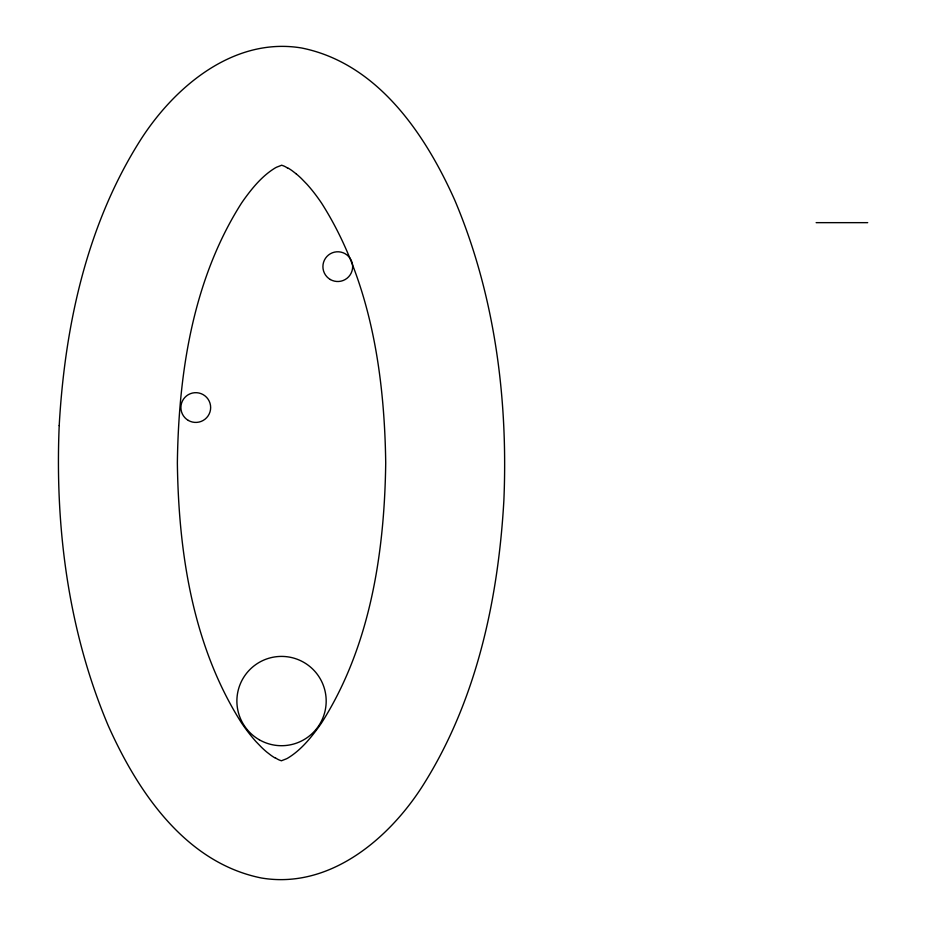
<?xml version="1.0" encoding="UTF-8"?>
<svg xmlns="http://www.w3.org/2000/svg" width="926" height="926" viewBox="0 0 926 926"><rect width="100%" height="100%" fill="white"/><g stroke="black" fill="none" stroke-linecap="round" stroke-linejoin="round"><path stroke-width="1.39" d="M281.851 760.605L286.632 758.73A38.371 38.371 0 0 0 288.148 757.885C300.892 750.06 310.58 738.23 319.238 726.25A203.685 203.685 0 0 0 321.704 722.674C370.412 645.943 384.51 552.347 385.714 463C384.51 373.653 370.412 280.057 321.704 203.326A203.153 203.153 0 0 0 319.238 199.75L317.722 197.632A160.048 160.048 0 0 0 307.05 184.355L301.506 178.625A93.433 93.433 0 0 0 296.251 173.891M281.249 165.395L276.446 167.27A38.371 38.371 0 0 0 274.918 168.115C262.185 175.94 252.485 187.77 243.839 199.75A203.685 203.685 0 0 0 241.373 203.326C192.666 280.057 178.568 373.653 177.364 463C178.568 552.347 192.666 645.943 241.362 722.674A203.164 203.164 0 0 0 243.839 726.25L245.355 728.368A160.036 160.036 0 0 0 256.027 741.645L261.572 747.375A93.41 93.41 0 0 0 266.827 752.109L270.867 755.234A52.504 52.504 0 0 0 274.675 757.734L274.918 757.885M816.142 222.657L867.697 222.657M288.148 168.115L288.403 168.266A52.516 52.516 0 0 1 292.211 170.778L296.251 173.903M281.712 165.256A18.914 18.914 0 0 1 287.94 168.393M281.365 760.744A18.914 18.914 0 0 1 275.138 757.607M59.206 425.555C54.889 527.426 68.339 631.289 108.226 725.648C137.789 791.892 185.501 862.789 261.479 878.01C328.892 889.296 388.029 839.813 422.244 786.51C476.369 701.468 498.223 599.99 503.871 500.445C508.189 398.574 494.739 294.711 454.84 200.352C425.289 134.108 377.565 63.211 301.598 47.99C234.185 36.704 175.037 86.187 140.833 139.49C86.708 224.532 64.855 326.01 59.206 425.555M188.337 420.439A14.885 14.885 0 0 0 210.653 407.556A14.885 14.885 0 0 0 188.337 394.661A14.885 14.885 0 0 0 188.337 420.439M259.211 739.724A44.645 44.645 0 0 0 326.183 701.051A44.645 44.645 0 0 0 259.211 662.391A44.645 44.645 0 0 0 259.211 739.724M330.339 279.525A14.885 14.885 0 0 0 352.656 266.642A14.885 14.885 0 0 0 330.339 253.759A14.885 14.885 0 0 0 330.339 279.525"/></g></svg>
